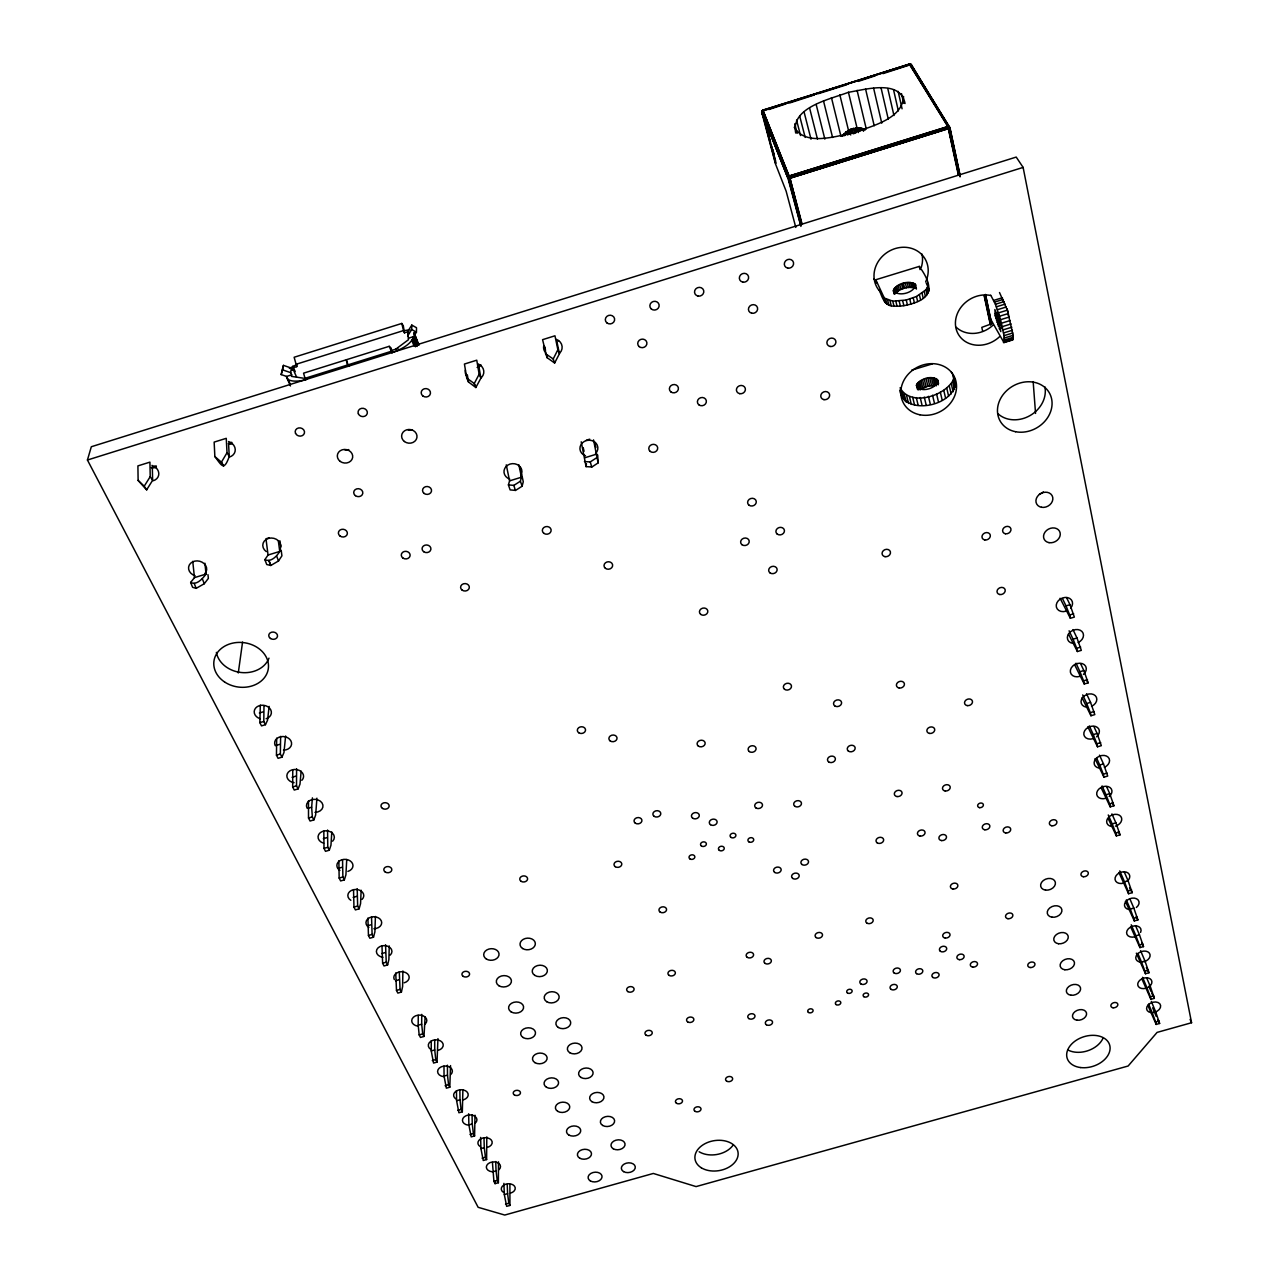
<?xml version="1.0" encoding="UTF-8"?>
<svg xmlns="http://www.w3.org/2000/svg" width="1279" height="1279" viewBox="0 0 1279 1279"><rect width="100%" height="100%" fill="white"/><g stroke="black" fill="none" stroke-linecap="round" stroke-linejoin="round"><path stroke-width="1.5" d="M425.108 1017.061L423.988 1036.438L420.471 1037.445L419.176 1034.903L418.185 1025.23L418.265 1015.382M423.988 1036.438L422.694 1033.88L421.686 1024.207L421.75 1014.375M349.407 366.066L347.952 364.867L346.497 359.703L389.2 346.321L392.013 352.716C400.055 349.663 410.927 345.026 413.613 336.601L416.442 332.156L416.506 327.728L411.79 325.09L407.713 331.517L408.481 339.702L395.515 349.359M910.184 64.653L911.431 64.765L949.689 128.236L789.958 178.261L787.976 177.046L761.74 111.257L909.497 64.03L947.899 126.701L958.451 175.383M909.497 64.542L910.072 63.966L948.347 126.333L948.522 128.811L948.618 126.365L910.264 63.966L948.89 126.429C950.073 129.099 949.386 129.611 948.043 126.365L909.465 64.366M989.067 316.377L1003.935 342.596L1004.031 335.658L1000.498 319.718L995.414 304.242L990.745 295.193M402.885 970.969L402.613 986.605L401.414 992.056L397.849 993.096L396.49 990.442L395.739 972.951M401.414 992.056L400.071 989.418L399.288 971.928M407.617 335.977L411.71 329.518L411.79 325.09M408.656 331.517L404.436 332.844L403.301 325.761L401.782 323.443L294.138 357.257L296.744 366.641L292.555 367.952L292.267 370.239L291.292 368.048L283.442 365.378L281.188 374.587L286.608 376.426L291.676 374.827L290.701 372.637L291.292 368.048M389.248 945.932L388.896 959.538L387.617 964.91L384.004 965.965L382.629 963.263L381.973 945.805M1003.935 342.596L1012.68 339.942L1013.144 335.338L1007.324 310.173L999.507 292.523M387.617 964.91L386.242 962.208L385.555 944.765M375.418 916.451L374.891 931.895L373.516 937.187L369.855 938.242L368.448 935.477L367.904 918.066M916.419 385.251C919.553 393.452 935.796 388.768 938.242 381.382C933.974 374.06 919.761 378.44 916.419 385.251L917.347 389.088M373.516 937.187L372.109 934.421L371.534 917.011M392.013 352.716L391.166 348.144L389.2 346.321M361.142 890.216L360.566 903.645L359.095 908.825L355.402 909.913L353.963 907.099L353.532 889.736M359.095 908.825L357.656 906.012L357.193 888.649M899.713 390.111C905.1 421.047 970.809 401.398 951.368 372.221M955.253 387.425L953.047 375.738M346.737 859.52L345.922 874.772L344.355 879.856L340.63 880.943L339.159 878.065L338.855 860.767M344.355 879.856L342.884 876.962L342.548 859.664M893.397 290.861C896.147 283.346 909.657 279.589 915.732 284.881C914.117 292.859 898.705 297.096 893.397 290.861L894.181 294.122M331.805 832.005L330.957 845.243L329.279 850.215L325.505 851.334L324.003 848.377L323.827 831.142M329.279 850.215L327.776 847.274L327.568 830.039M316.92 798.176L315.641 815.043L313.867 819.919L310.062 821.038L308.511 818.016L308.479 800.862M879.265 289.693C881.855 296.776 884.636 306.576 893.973 306.113C899.713 306.576 905.468 305.649 910.952 304.018C933.174 297.863 933.094 285.601 919.297 266.4L875.811 279.749L876.611 282.995M875.811 279.749L884.269 298.023L892.774 301.189L906.235 300.021L916.467 296.504L925.996 289.757L927.899 286.24L927.595 283.107M313.867 819.919L312.332 816.897L311.66 807.209L312.396 797.856M301.125 771.157L299.989 784.155L298.103 788.903L294.25 790.054L292.667 786.969L292.763 769.878M298.103 788.903L296.52 785.818L296.584 768.727M503.894 1183.347L504.326 1194.57L506.66 1206.353L509.937 1205.442L509.905 1184.434M285.617 736.001L283.954 752.564L281.956 757.168L278.071 758.335L276.456 755.186L276.696 738.175M281.956 757.168L280.357 754.002L280.629 736.4M581.21 441.799L586.07 466.611L591.905 466.995L598.108 462.918L597.693 454.972M492.431 1162.483L493.918 1181.396L495.069 1183.651L498.394 1182.723L498.49 1161.812M949.434 126.957L948.522 128.811M495.069 1183.651L495.405 1180.661M598.108 462.918L593.536 439.896M269.134 706.408L267.551 720.205L265.44 724.697L261.508 725.88L259.845 722.635L260.324 705.129M265.44 724.697L263.794 721.452L263.986 705.912M480.632 1137.415L480.936 1148.59L483.254 1160.501L486.612 1159.557L486.803 1136.871M296.744 366.641L297.016 364.371L289.358 368.416M291.676 374.827L291.468 376.378L303.475 378.2M468.658 1113.769L468.881 1124.912L471.2 1136.887L474.589 1135.928L475.005 1115.208M586.07 466.611L586.437 463.749M349.071 366.178L347.616 364.979L346.145 359.815L303.571 373.164L305.026 378.312L306.592 379.479C301.428 381.126 286.816 383.252 286.608 376.426M800.926 226.399L787.864 177.893L761.644 111.881C763.643 108.683 761.133 113.463 761.884 110.969M795.714 133.048C790.39 107.068 830.679 99.186 848.441 92.28C865.531 89.594 900.368 78.962 905.052 103.519M281.188 374.587L283.442 365.378M960.305 176.214L949.945 127.628L910.872 64.222L909.465 64.11L762.876 110.154L789.958 178.261L787.912 178.165L761.692 112.408L762.923 111.161L762.028 110.745L788.28 176.534L789.958 178.261L802.141 224.353M238.278 672.962L242.562 642.074M456.459 1090.779L456.603 1100.739L458.905 1112.778L462.327 1111.803L462.886 1090.06M909.529 64.749L762.636 110.266L789.958 178.261L787.912 177.701L761.676 111.609L762.876 111.241L761.66 111.96M762.3 110.57L788.472 176.326C789.703 178.852 789.495 179.204 788.711 176.134L762.923 110.25M789.095 178.325L789.958 178.261M789.383 178.325L948.57 128.22L958.994 175.175M801.869 224.433L789.894 177.989L948.538 128.524L958.738 175.287M443.989 1066.158L444.053 1076.087L446.355 1088.189L449.808 1087.198L450.544 1065.583M431.247 1041.026L431.247 1050.922L433.549 1063.073L437.034 1062.082L437.946 1038.612M506.26 464.853L509.586 480.856L508.418 484.901L510.129 489.905L515.549 490.401L522.104 486.228L523.271 481.767L521.704 474.381M949.737 127.516L960.161 176.598M522.104 486.228L520.409 481.224L521.464 477.211L518.826 464.773M87.436 460.024L91.321 446.739L1016.213 157.077L1023.12 167.405L1191.564 1022.736L1157.095 1032.393L1128.126 1066.015L696.08 1186.592L653.313 1173.451L504.757 1215.05L478.138 1207.312L87.436 460.024L1023.12 167.405M788.615 177.861L788.472 176.326M762.076 110.729L788.36 178.213M982.592 331.021L981.808 327.36L991.705 323.763L985.469 294.426M900.08 387.777C910.264 406.994 945.069 396.25 953.479 379.687M910.328 63.998L910.504 64.03M858.449 132.568L856.53 127.788L846.027 132.009L847.449 134.935L855.187 131.097L860.799 130.762L859.328 127.852L856.051 127.804L862.701 128.859L863.517 131.273M554.638 363.012L553.215 358.967L557.868 349.727L554.958 335.801L542.568 339.67L546.996 357.608L554.638 363.012L559.435 353.723L556.797 341.125L558.555 340.646M846.027 132.009L853.732 128.188L855.795 132.952L853.189 133.767L850.823 129.403M480.888 378.168L479.145 374.235L476.763 360.198L464.437 364.035L466.755 378.104L468.514 382.021L475.852 387.505L480.888 378.168L478.714 365.458M466.755 378.104L474.269 383.524L479.145 374.235M761.708 112.2L775.442 163.792L786.137 191.163L795.794 227.406M229.261 456.475L227.022 452.734L226.255 438.329L214.153 442.102L214.856 456.539C221.667 465.476 223.841 471.695 229.261 456.475L228.557 443.429L231.899 442.438L228.445 443.541M214.856 456.539L221.411 462.183L227.022 452.734M152.617 480.328L150.219 476.651L149.931 462.135L137.908 465.892L138.116 480.424L146.621 489.873L152.617 480.328L152.329 467.187L155.223 466.323M146.797 489.809L144.207 486.196L150.219 476.651M991.561 324.035L985.501 294.666M278.31 540.617L279.733 551.441L268.062 555.022L264.865 559.658L266.751 564.551L270.892 565.43L278.518 560.953L281.924 555.821L281.188 550.21M762.923 110.873L762.06 111.097M264.865 559.658C270.94 562.616 276.919 556.173 279.733 551.441M789.719 178.133L788.408 177.173L789.079 176.262M863.197 129.85C856.498 127.996 849.096 130.554 844.54 135.686L844.748 133.687M914.517 283.522L915.668 288.43C908.761 285.825 899.729 288.335 894.996 293.962L893.813 289.054M844.172 133.687L842.174 136.341L843.229 135.686M204.896 563.208L206.063 574.063L194.456 577.628L190.635 582.441L192.585 587.301L196.167 588.356L204.288 583.72L208.365 578.396L207.965 574.639M190.635 582.441C196.806 585.686 202.737 578.412 206.063 574.063M788.344 176.646L948.986 126.909M788.551 176.95L789.415 176.358M843.932 134.023L846.138 131.785L847.242 132.504M844.06 134.695L851.318 129.579L857.026 128.268M788.871 176.95L948.746 127.34M858.001 128.364L862.046 128.364L865.323 129.866L858.689 127.852M584.423 461.575L590.258 461.927L596.478 457.866M508.418 484.901L513.838 485.38L520.409 481.224M933.126 377.849L934.933 385.539L927.867 386.178L921.36 389.072L919.521 381.382M789.479 177.525L948.57 127.9L959.234 175.047M910.52 64.398L911.543 64.989L909.833 64.158M850.743 134.982L848.409 130.33L850.999 129.051M998.803 314.586L995.382 315.993L1000.786 331.597L999.075 319.734L994.87 309.55L995.382 315.993L998.931 315.273M789.015 176.102L948.394 126.461M789.255 176.678L949.29 127.58M862.542 129.643L864.588 129.323M762.955 110.633L909.465 64.222M768.839 109.53L785.898 103.887M789.767 102.944L814.435 94.918M818.24 93.719L846.778 84.734M858.257 81.392L875.316 75.765M882.99 73.622L909.577 64.989M295.753 364.387L403.509 330.574L404.436 332.844M408.513 338.2L413.613 336.601M391.214 350.606L397.929 348.496M305.026 378.312L347.616 364.979M347.952 364.867L390.671 351.485M761.98 111.481L762.86 111.321L761.692 112.408M789.287 176.006L947.819 126.541L949.594 127.308M151.306 467.586L156.406 466.004M144.207 486.196L138.116 480.424M553.215 358.967L545.382 353.612M269.309 537.772L265.984 538.795L268.062 555.022M586.31 440.216L589.715 439.177M509.586 480.856L521.464 477.211M584.935 457.722L596.893 454.045M993.639 300.421L1002.448 297.735M994.486 302.1L1003.296 299.414M995.414 304.242L1004.239 301.556M996.405 306.8L1005.246 304.098M196.167 588.356L194.216 583.464M997.428 309.694L1006.285 306.992M994.918 313.611L998.419 312.556M998.483 312.875L1007.324 310.173M995.206 315.162L998.691 314.09M995.558 316.856L999.043 315.785M999.507 316.233L1008.364 313.547M995.989 318.647L999.475 317.592M996.469 320.501L999.954 319.446M1000.498 319.718L1009.339 317.016M996.981 322.356L1000.466 321.301M997.524 324.163L1001.009 323.107M1001.425 323.203L1010.266 320.517M998.084 325.873L1001.569 324.802M1002.256 326.641L1011.097 323.955M999.171 328.783L1002.656 327.712M1002.976 329.902L1011.817 327.216M1003.583 332.94L1012.408 330.254M1004.031 335.658L1012.84 332.988M1004.335 338.008L1013.144 335.338M1004.479 339.91L1013.272 337.24M1004.463 341.333L1013.224 338.663M911.671 370.159L932.327 363.891M1003.455 342.42L1013.032 339.575M259.365 712.995L263.298 711.811M259.845 722.635L263.794 721.452M275.912 745.513L279.797 744.346M276.456 755.186L280.357 754.002M292.076 777.296L295.913 776.145M292.667 786.969L296.52 785.818M307.871 808.344L311.66 807.209M308.511 818.016L312.332 816.897M1062.561 598.716L1066.015 605.878L1069.995 604.711L1074.36 617.102L1070.363 618.285L1060.083 598.268M1066.015 605.878L1069.66 614.975L1073.657 613.776M323.315 838.688L327.072 837.585M324.003 848.377L327.776 847.274M1069.084 630.787L1073.065 639.164L1076.998 638.013L1081.331 650.356L1077.382 651.523L1068.493 634.096M1073.065 639.164L1076.694 648.277L1080.659 647.11M338.407 868.377L342.117 867.274M339.159 878.065L342.884 876.962M1075.991 663.209L1079.956 671.699L1083.857 670.564L1088.157 682.842L1084.24 683.993L1074.552 664.568M1079.956 671.699L1083.569 680.828L1087.486 679.677M353.164 897.394L356.841 896.323M353.963 907.099L357.656 906.012M1082.721 694.913L1086.702 703.498L1090.555 702.379L1094.824 714.609L1090.955 715.744L1082.05 697.742M1086.702 703.498L1090.3 712.659L1094.169 711.524M367.601 925.788L371.246 924.733M368.448 935.477L372.109 934.421M1089.324 725.912L1093.289 734.594L1097.094 733.491L1101.331 745.673L1097.51 746.792L1087.821 726.776M1093.289 734.594L1096.87 743.77L1100.691 742.651M381.734 953.574L385.347 952.519M382.629 963.263L386.242 962.208M1096.567 757.999L1099.732 765.018L1103.505 763.915L1107.71 776.049L1103.921 777.152L1095.032 758.623M1099.732 765.018L1103.297 774.195L1107.086 773.092M395.563 980.769L399.144 979.73M396.49 990.442L400.071 989.418M1102.082 785.914L1106.031 794.771L1109.772 793.683L1113.945 805.77L1110.204 806.857L1101.299 788.088M1106.031 794.771L1109.596 803.947L1113.338 802.876M1108.254 814.963L1112.202 823.884L1115.896 822.829L1120.052 834.851L1116.343 835.906L1108.238 818.704M418.185 1025.23L421.686 1024.207M1112.202 823.884L1115.752 833.077L1119.445 832.005M419.176 1034.903L422.694 1033.88M431.247 1050.922L434.732 1049.931L434.7 1040.035M432.27 1060.579L435.755 1059.588L437.034 1062.082M444.053 1076.087L447.49 1075.111L447.41 1065.183M1119.764 870.919L1124.481 881.807L1128.094 880.767L1132.187 892.678L1128.558 893.717L1118.901 872.486M445.108 1085.743L448.561 1084.752L449.808 1087.198M1124.481 881.807L1127.982 890.999L1131.611 889.96M456.603 1100.739L460.008 1099.78L459.848 1089.82M1126.335 899.968L1130.268 909.097L1133.833 908.074L1137.894 919.921L1134.313 920.944L1125.44 901.359M457.69 1110.38L461.095 1109.405L462.327 1111.803M1130.268 909.097L1133.754 918.29L1137.335 917.267M468.881 1124.912L472.255 1123.953L472.047 1114.68M1131.228 924.797L1135.928 935.812L1139.461 934.805L1143.506 946.604L1139.941 947.611L1130.812 927.195M470.001 1134.537L473.39 1133.578L474.589 1135.928M1135.928 935.812L1139.397 945.021L1142.946 944.014M480.936 1148.59L484.277 1147.647L484.006 1138.342M1137.846 953.415L1141.476 962L1144.977 961.009L1148.99 972.743L1145.472 973.735L1136.344 953.159M482.087 1158.198L485.428 1157.255L486.612 1159.557M1141.476 962L1144.929 971.193L1148.446 970.201M492.735 1171.804L496.044 1170.877L495.724 1161.54M1142.563 977.3L1146.911 987.66L1150.381 986.669L1154.361 998.355L1150.876 999.331L1141.763 978.595M404.484 330.637L409.919 329.694M493.918 1181.396L497.243 1180.469L498.394 1182.723M1146.911 987.66L1150.349 996.837L1153.834 995.861M504.326 1194.57L507.603 1193.659L507.219 1184.306M1148.622 1004.127L1152.235 1012.792L1155.672 1011.833L1159.621 1023.456L1156.184 1024.431L1147.807 1005.278M505.525 1204.147L508.818 1203.219L509.937 1205.442M1152.235 1012.792L1155.656 1021.985L1159.11 1021.01M762.86 111.369L764.155 117.22M911.096 64.366L909.945 64.334M861.247 128.348L862.701 128.859M282.819 369.967L290.701 372.637M948.97 127.133L949.53 127.5M762.908 111.209L762.204 111.737L775.921 163.104M411.71 329.518L416.442 332.156M949.29 127.932L789.479 177.189L788.615 178.468L801.054 224.544M848.409 130.33L849.032 131.241M1086.431 680.124L1088.157 682.842M221.411 462.183L223.665 465.908M221.235 462.231L223.505 465.972M1112.218 802.732L1113.945 805.77M1118.31 831.734L1120.052 834.851M1129.581 887.818L1132.187 892.678M1136.168 916.627L1137.894 919.921M1141.763 943.247L1143.506 946.604M1146.368 967.627L1148.99 972.743M1151.739 993.159L1154.361 998.355M926.236 283.011L929.162 289.55M1157.879 1019.939L1159.621 1023.456M1066.526 597.533L1069.995 604.711M1073.001 629.62L1076.998 638.013M953.143 379.959L955.349 385.379M1080.659 663.769L1083.857 670.564M1086.558 693.794L1090.555 702.379M1093.913 726.536L1097.094 733.491M1099.524 755.154L1103.505 763.915M1106.591 786.617L1109.772 793.683M474.269 383.524L476.028 387.457M474.093 383.572L475.852 387.505M287.967 379.112L290.365 384.483M286.512 377.161L290.477 385.954M1111.931 813.892L1115.896 822.829M292.795 366.13L295.209 371.597M292.555 367.952L296.584 377.081M1190.094 1019.363L1191.564 1022.736M1124.145 871.702L1128.094 880.767M1129.901 898.945L1133.833 908.074M1135.528 925.628L1139.461 934.805M1140.596 950.713L1144.977 961.009M1146.735 978.051L1150.381 986.669M1148.83 986.253L1151.02 991.433M1151.324 1001.441L1155.672 1011.833M1152.667 1007.788L1156.28 1016.453M413.597 337.32L417.242 346.433M413.469 338.008L416.394 345.298M413.117 338.743L416.043 346.033M412.541 339.511L415.467 346.801M411.774 340.31L413.964 345.778M407.713 331.517L408.609 333.739M413.98 332.476L419.032 345.154M414.156 333.867L418.489 344.738M202.338 578.843L204.288 583.72M557.868 349.727L559.435 353.723M268.99 560.522L270.892 565.43M268.83 560.57L270.732 565.494M276.632 556.045L278.518 560.953M513.838 485.38L515.389 490.465M414.3 333.979L418.025 344.93M414.22 333.068L417.977 344.435M590.258 461.927L591.745 467.043M794.227 127.292C805.754 146.605 835.874 135.942 853.876 132.872C871.511 125.918 902.51 119.267 903.566 96.437M767.704 130.538L769.239 136.245M772.788 149.563L774.323 155.271M762.396 111.609L765.45 123.04M766.473 126.845L770.534 142.065M771.557 145.87L775.618 161.09M762.028 111.849L775.618 163.344M789.127 178.436L801.309 224.528M788.408 178.436L800.606 224.512M801.581 224.496L789.671 178.293M796.545 120.098L800.542 135.558M794.707 123.823L797.169 133.384M799.727 116.197L805.178 137.429M804.139 112.232L811.014 139.219M809.671 108.299L817.473 139.107M816.178 104.494L824.859 139.139M823.5 100.897L832.581 137.477M906.651 395.787L908.538 403.493M831.446 97.62L840.911 136.134M904.381 394.556L906.267 402.261M902.67 393.069L904.573 400.743M901.583 391.342L903.486 399.016M839.823 94.726L848.728 131.337M912.678 397.321L914.565 405.043M887.642 300.101L888.841 305.026M885.707 299.174L886.907 304.082M909.449 396.73L911.319 404.436M884.269 298.023L885.468 302.931M883.357 296.664L884.556 301.572M401.782 323.443L403.509 330.574M892.774 301.189L893.973 306.113M916.292 397.593L918.162 405.315M890.008 300.773L891.207 305.697M924.269 397.082L926.124 404.819M896.691 286.224L897.858 291.116M899.185 301.173L900.368 306.097M895.46 287.151L896.627 292.044M918.338 382.325L920.177 389.999M848.441 92.28L857.266 128.939M894.485 288.111L895.668 293.003M917.411 383.3L918.802 389.056M920.193 397.513L922.047 405.251M916.771 384.276L918.162 390.047M893.445 289.981L894.229 293.259M895.86 301.316L897.059 306.257M902.478 283.57L903.645 288.462M906.235 300.021L907.419 304.978M901.551 283.874L902.718 288.766M924.237 379.048L926.06 386.722M928.426 396.314L930.265 404.068M899.776 284.562L900.944 289.454M922.511 379.719L924.349 387.409M902.67 300.725L903.853 305.681M898.146 285.361L899.313 290.253M920.928 380.518L922.767 388.192M594.623 442.118L595.934 447.618M907.195 282.579L908.362 287.471M929.721 377.849L931.544 385.539M909.785 299.078L910.952 304.018M932.551 395.227L934.389 402.981M905.324 282.867L906.475 287.759M927.883 378.088L929.705 385.778M903.422 283.298L904.589 288.191M926.044 378.504L927.867 386.178M857.09 90.345L866.283 129.003M913.478 283.027L914.645 287.935M916.467 296.504L917.635 301.46M935.876 378.488L937.235 384.26M912.199 282.675L913.35 287.583M934.597 378.088L936.42 385.778M865.563 88.97L874.212 125.774M910.68 282.483L911.831 287.391M936.564 393.852L938.386 401.606M913.222 297.895L914.389 302.835M909.001 282.451L910.152 287.359M931.48 377.769L933.302 385.443M922.063 293.291L923.214 298.247M873.621 88.203L881.759 123.152M943.774 390.367L945.581 398.137M919.441 294.969L920.592 299.91M915.284 284.146L916.435 289.07M937.651 379.719L938.546 383.572M940.337 392.221L942.143 399.975M936.899 379.032L938.258 384.819M583.192 447.602L584.055 451.279M925.996 289.757L927.131 294.698M919.297 266.4L920.049 269.645M924.253 291.548L925.404 296.488M946.812 388.352L948.602 396.122M952.727 381.845L954.502 389.583M951.336 384.036L953.127 391.79M927.899 286.24L929.034 291.18M881.103 88.059L888.281 119.203M927.211 287.967L928.362 292.923M949.354 386.226L951.144 393.98M887.786 88.555L893.957 115.526M898.146 91.369L902.079 108.811M893.525 89.658L898.354 110.905M901.519 93.655L903.709 103.359M984.398 295.561L990.601 324.674M984.127 295.657L990.346 324.754M949.689 128.236L960.017 176.726M985.246 295.081L991.273 324.306M984.878 295.337L991.081 324.434M984.654 295.465L990.857 324.562M520.137 466.995L520.921 470.688M1069.66 614.975L1070.363 618.285M1076.694 648.277L1077.382 651.523M1083.569 680.828L1084.24 683.993M1090.3 712.659L1090.955 715.744M1096.87 743.77L1097.51 746.792M1103.297 774.195L1103.921 777.152M1109.596 803.947L1110.204 806.857M1115.752 833.077L1116.343 835.906M1127.982 890.999L1128.558 893.717M1133.754 918.29L1134.313 920.944M1139.397 945.021L1139.941 947.611M1144.929 971.193L1145.472 973.735M1150.349 996.837L1150.876 999.331M1155.656 1021.985L1156.184 1024.431M544.79 346.785L545.525 350.382M546.261 353.995L546.996 357.608M467.315 374.747L468.514 382.021M279.941 540.841L280.693 546.453M507.603 1193.659L508.818 1203.219M496.044 1170.877L497.243 1180.469M484.277 1147.647L485.428 1157.255M472.255 1123.953L473.39 1133.578M460.008 1099.78L461.095 1109.405M447.49 1075.111L448.561 1084.752M434.732 1049.931L435.755 1059.588M192.745 561.321L194.456 577.628M1033.16 381.622L1035.558 413.421M733.283 1144.865A21.615 15.156 -9.2 0 1 699.149 1151.771M456.187 1099.109A7.322 5.244 -3.4 0 1 456.235 1091.067A7.322 5.244 -3.4 0 1 467.267 1092.186A7.322 5.244 -3.4 0 1 463.366 1099.844M509.729 479.097A8.985 7.994 -1 0 1 504.773 468.354A8.985 7.994 -1 0 1 517.164 464.549A8.985 7.994 -1 0 1 520.633 475.756M1102.834 1038.612A22.063 15.444 -17.7 0 1 1067.661 1049.835M492.095 1171.756A7.098 4.94 -4.4 0 1 486.803 1165.329A7.098 4.94 -4.4 0 1 497.067 1162.435A7.098 4.94 -4.4 0 1 498.778 1169.869M1044.879 386.85A28.042 23.901 -30.9 0 1 1030.027 415.579A28.042 23.901 -30.9 0 1 997.956 413.725M417.993 1026.142A7.562 5.564 -2 0 1 412.142 1018.867A7.562 5.564 -2 0 1 423.013 1015.734A7.562 5.564 -2 0 1 425.076 1024.095M294.09 782.668A8.393 6.651 4 0 1 287.247 773.859A8.393 6.651 4 0 1 299.126 770.31A8.393 6.651 4 0 1 301.828 780.35M481.032 364.995A9.209 8.441 4.4 0 1 477.099 367.409M1079.668 676.415A8.25 6.491 -23.7 0 1 1070.443 670.004A8.25 6.491 -23.7 0 1 1082.338 663.625A8.25 6.491 -23.7 0 1 1083.425 674.417M260.261 718.734A8.617 6.939 6.2 0 1 255.656 708.038A8.617 6.939 6.2 0 1 269.437 708.006A8.617 6.939 6.2 0 1 266.112 718.718M503.67 1192.476A7.035 4.86 -4.7 0 1 503.846 1185.025A7.035 4.86 -4.7 0 1 514.398 1186.001A7.035 4.86 -4.7 0 1 510.529 1193.115M480.392 1146.719A7.178 5.036 -4.1 0 1 480.52 1138.981A7.178 5.036 -4.1 0 1 491.296 1140.021A7.178 5.036 -4.1 0 1 487.427 1147.391M468.386 1125.152A7.242 5.132 -3.7 0 1 462.902 1118.47A7.242 5.132 -3.7 0 1 473.374 1115.496A7.242 5.132 -3.7 0 1 475.196 1123.218M1123.57 883.149A7.626 5.596 -20.6 0 1 1115.144 877.73A7.626 5.596 -20.6 0 1 1126.207 872.102A7.626 5.596 -20.6 0 1 1127.071 881.375M1129.165 909.529A7.546 5.484 -20.4 0 1 1125.52 901.935A7.546 5.484 -20.4 0 1 1136.615 898.785A7.546 5.484 -20.4 0 1 1136.391 907.466M1134.953 936.788A7.466 5.372 -20 0 1 1126.591 932.583A7.466 5.372 -20 0 1 1135.24 925.852A7.466 5.372 -20 0 1 1140.596 932.391M1140.34 962.096A7.386 5.26 -19.8 0 1 1137.543 953.942A7.386 5.26 -19.8 0 1 1149.229 952.951A7.386 5.26 -19.8 0 1 1144.018 961.792M1145.888 988.267A7.306 5.164 -19.5 0 1 1137.846 983.327A7.306 5.164 -19.5 0 1 1148.51 978.051A7.306 5.164 -19.5 0 1 1149.261 986.605M1151.052 1012.584A7.242 5.052 -19.3 0 1 1148.35 1004.75A7.242 5.052 -19.3 0 1 1159.797 1003.759A7.242 5.052 -19.3 0 1 1154.665 1012.265M1065.823 611.234A8.441 6.795 -25 0 1 1056.278 604.887A8.441 6.795 -25 0 1 1067.661 597.629A8.441 6.795 -25 0 1 1070.651 608.149M443.701 1076.646A7.402 5.34 -2.9 0 1 438.042 1069.692A7.402 5.34 -2.9 0 1 448.705 1066.638A7.402 5.34 -2.9 0 1 450.64 1074.664M430.975 1049.531A7.482 5.452 -2.5 0 1 430.959 1041.17A7.482 5.452 -2.5 0 1 442.246 1042.369A7.482 5.452 -2.5 0 1 438.329 1050.315M394.3 979.57A7.706 5.755 -1.2 0 1 398.776 972.104A7.706 5.755 -1.2 0 1 408.704 975.365A7.706 5.755 -1.2 0 1 404.212 982.816M307.056 808.136A8.282 6.523 3 0 1 312.54 799.503A8.282 6.523 3 0 1 322.9 805.019A8.282 6.523 3 0 1 314.986 812.357M368.88 927.387A7.882 5.995 0 0 1 369.375 917.778A7.882 5.995 0 0 1 381.334 920.912A7.882 5.995 0 0 1 373.948 928.714M350.83 900.304A7.978 6.107 0.7 0 1 349.583 891.703A7.978 6.107 0.7 0 1 360.806 890.808A7.978 6.107 0.7 0 1 362.037 899.409M339.91 870.423A8.074 6.251 1.4 0 1 339.575 860.847A8.074 6.251 1.4 0 1 351.805 862.382A8.074 6.251 1.4 0 1 347.872 871.415M323.651 843.181A8.17 6.379 2.2 0 1 318.775 834.372A8.17 6.379 2.2 0 1 330.478 831.798A8.17 6.379 2.2 0 1 332.604 841.214M1099.141 768.071A7.978 6.075 -22.3 0 1 1095.687 758.943A7.978 6.075 -22.3 0 1 1108.094 757.12A7.978 6.075 -22.3 0 1 1104.401 767.304M1105.568 798.368A7.882 5.947 -21.7 0 1 1096.806 792.548A7.882 5.947 -21.7 0 1 1108.222 786.617A7.882 5.947 -21.7 0 1 1109.165 796.497M1072.633 643.321A8.345 6.635 -24.4 0 1 1068.956 633.313A8.345 6.635 -24.4 0 1 1081.922 631.442A8.345 6.635 -24.4 0 1 1078.149 642.522M275.273 745.705A8.489 6.795 4.9 0 1 280.804 736.704A8.489 6.795 4.9 0 1 291.5 742.523A8.489 6.795 4.9 0 1 283.458 750.149M1111.531 826.458A7.802 5.835 -21.4 0 1 1108.477 817.409A7.802 5.835 -21.4 0 1 1120.804 816.434A7.802 5.835 -21.4 0 1 1115.416 826.154M993.096 325.09A27.275 23.869 -33.8 0 1 956.212 327.28M1007.021 308.815A27.578 24.045 -33.4 0 1 1008.507 315.849M999.427 336.825A27.578 24.045 -33.4 0 1 955.909 328A27.578 24.045 -33.4 0 1 990.522 295.433M921.919 254.009A27.642 24.877 -34.1 0 1 921.28 267.327M876.163 281.316A27.642 24.877 -34.1 0 1 873.701 278.63M881.279 292.795A27.962 25.084 -33.6 0 1 880.24 258.726A27.962 25.084 -33.6 0 1 915.62 250.013A27.962 25.084 -33.6 0 1 925.66 281.86M1043.328 491.919A8.681 7.226 -27.9 0 1 1039.427 494.11M266.32 551.633A9.081 7.706 9.8 0 1 264.305 541.065A9.081 7.706 9.8 0 1 276.44 539.338A9.081 7.706 9.8 0 1 279.813 549.714M228.573 441.527A9.465 8.138 14.9 0 1 235.24 449.361A9.465 8.138 14.9 0 1 229.58 457.003M231.851 443.845A9.353 8.09 15.3 0 1 228.701 444.277M585.51 455.82A8.985 8.058 -6.2 0 1 581.034 444.548A8.985 8.058 -6.2 0 1 594.127 441.607A8.985 8.058 -6.2 0 1 595.534 453.581M556.317 339.351A9.289 8.601 -2.7 0 1 559.802 353.036M545.605 352.748A9.289 8.601 -2.7 0 1 543.767 345.682M477.802 363.828A9.305 8.505 4 0 1 481.591 377.385M467.379 377.113A9.305 8.505 4 0 1 465.38 370.111M1086.175 707.079A8.154 6.347 -23.2 0 1 1082.626 697.535A8.154 6.347 -23.2 0 1 1095.304 695.68A8.154 6.347 -23.2 0 1 1091.563 706.296M1092.906 738.734A8.058 6.219 -22.6 0 1 1083.921 732.627A8.058 6.219 -22.6 0 1 1095.559 726.488A8.058 6.219 -22.6 0 1 1096.567 736.8M382.933 957.252A7.786 5.867 -0.6 0 1 376.809 949.562A7.786 5.867 -0.6 0 1 387.969 946.316A7.786 5.867 -0.6 0 1 390.207 955.125M156.406 467.347A9.417 7.962 16.8 0 1 151.673 467.65M151.945 465.412A9.513 8.026 16.4 0 1 158.788 473.166A9.513 8.026 16.4 0 1 153.304 480.744M195.095 575.742A9.129 7.594 11.7 0 1 189.26 565.062A9.129 7.594 11.7 0 1 202.098 562.184A9.129 7.594 11.7 0 1 204.928 573.552M348.751 449.584A7.642 6.731 9.9 0 1 344.834 449.824M412.222 429.904A7.626 6.811 6.9 0 1 408.305 430.144M268.99 658.157A27.163 22.239 8.1 0 1 241.06 672.498A27.163 22.239 8.1 0 1 216.375 652.37M687.67 1021.905A3.677 2.702 -8.9 0 0 693.762 1020.178A3.677 2.702 -8.9 0 0 689.205 1017.221A3.677 2.702 -8.9 0 0 687.67 1021.905M787.704 268.11A4.732 4.365 -28.9 0 0 793.46 262.355A4.732 4.365 -28.9 0 0 785.69 260.788A4.732 4.365 -28.9 0 0 787.704 268.11M639.164 346.609A4.62 4.269 -11.9 0 0 646.806 344.243A4.62 4.269 -11.9 0 0 640.987 339.335A4.62 4.269 -11.9 0 0 639.164 346.609M701.292 1167.775A21.791 15.188 -9.2 0 0 737.455 1157.799A21.791 15.188 -9.2 0 0 710.788 1141.396A21.791 15.188 -9.2 0 0 701.292 1167.775M1080.691 1067.565A22.255 15.476 -17.6 0 0 1109.82 1045.63A22.255 15.476 -17.6 0 0 1074.632 1041.41A22.255 15.476 -17.6 0 0 1080.691 1067.565M848.329 751.045A4.013 3.213 -15.7 0 0 855.011 749.094A4.013 3.213 -15.7 0 0 850.295 745.449A4.013 3.213 -15.7 0 0 848.329 751.045M751.844 313.259A4.668 4.285 -23.3 0 0 757.488 307.631A4.668 4.285 -23.3 0 0 749.782 306.113A4.668 4.285 -23.3 0 0 751.844 313.259M701.404 845.963A2.942 2.302 -10 0 0 706.296 844.556A2.942 2.302 -10 0 0 702.651 841.998A2.942 2.302 -10 0 0 701.404 845.963M1015.526 431.71A28.346 24.061 -30.5 0 0 1051.642 399.016A28.346 24.061 -30.5 0 0 1007.133 390.239A28.346 24.061 -30.5 0 0 1015.526 431.71M698.75 404.724A4.524 4.093 -15.4 0 0 706.248 402.421A4.524 4.093 -15.4 0 0 700.668 397.705A4.524 4.093 -15.4 0 0 698.75 404.724M543.815 533.295A4.397 3.837 -3.7 0 0 551.057 531.089A4.397 3.837 -3.7 0 0 545.366 526.74A4.397 3.837 -3.7 0 0 543.815 533.295M523.159 1037.541A7.434 5.452 -4.8 0 0 535.357 1034.056A7.434 5.452 -4.8 0 0 525.717 1028.156A7.434 5.452 -4.8 0 0 523.159 1037.541M1064.831 969.754A7.37 5.308 -18.3 0 0 1074.408 962.272A7.37 5.308 -18.3 0 0 1062.705 960.785A7.37 5.308 -18.3 0 0 1064.831 969.754M945.229 938.035A3.741 2.766 -16 0 0 949.977 934.198A3.741 2.766 -16 0 0 943.918 933.414A3.741 2.766 -16 0 0 945.229 938.035M358.36 413.788A4.668 4.157 10.1 0 0 366.322 415.195A4.668 4.157 10.1 0 0 363.412 408.337A4.668 4.157 10.1 0 0 358.36 413.788M270.461 638.477A4.413 3.645 7.4 0 0 277.495 636.35A4.413 3.645 7.4 0 0 271.452 632.242A4.413 3.645 7.4 0 0 270.461 638.477M952.967 889.001A3.805 2.862 -16.7 0 0 957.795 885.02A3.805 2.862 -16.7 0 0 951.64 884.205A3.805 2.862 -16.7 0 0 952.967 889.001M999.762 594.527A4.237 3.469 -23.6 0 0 1005.166 589.795A4.237 3.469 -23.6 0 0 998.403 588.66A4.237 3.469 -23.6 0 0 999.762 594.527M748.87 505.077A4.381 3.821 -16 0 0 756.145 502.887A4.381 3.821 -16 0 0 750.821 498.506A4.381 3.821 -16 0 0 748.87 505.077M777.12 533.998A4.333 3.741 -16.8 0 0 784.299 531.84A4.333 3.741 -16.8 0 0 779.087 527.556A4.333 3.741 -16.8 0 0 777.12 533.998M794.787 806.234A3.949 3.118 -13.3 0 0 801.341 804.315A3.949 3.118 -13.3 0 0 796.609 800.83A3.949 3.118 -13.3 0 0 794.787 806.234M739.758 393.676A4.54 4.093 -18.6 0 0 745.257 388.272A4.54 4.093 -18.6 0 0 737.711 386.866A4.54 4.093 -18.6 0 0 739.758 393.676M877.026 842.733A3.885 3.006 -15.3 0 0 883.501 840.879A3.885 3.006 -15.3 0 0 878.977 837.489A3.885 3.006 -15.3 0 0 877.026 842.733M836.114 1004.575A2.75 2.014 -12.7 0 0 840.703 1003.28A2.75 2.014 -12.7 0 0 837.457 1001.041A2.75 2.014 -12.7 0 0 836.114 1004.575M650.18 451.391A4.476 3.997 -10.9 0 0 657.582 449.121A4.476 3.997 -10.9 0 0 651.97 444.548A4.476 3.997 -10.9 0 0 650.18 451.391M945.149 790.966A3.949 3.07 -17.9 0 0 950.153 786.729A3.949 3.07 -17.9 0 0 943.774 785.818A3.949 3.07 -17.9 0 0 945.149 790.966M863.869 996.693A2.766 2.014 -13.4 0 0 868.457 995.382A2.766 2.014 -13.4 0 0 865.228 993.144A2.766 2.014 -13.4 0 0 863.869 996.693M823.964 399.656A4.54 4.029 -23.4 0 0 829.527 394.3A4.54 4.029 -23.4 0 0 822.125 392.909A4.54 4.029 -23.4 0 0 823.964 399.656M929.577 733.443A4.045 3.213 -18.5 0 0 934.661 729.062A4.045 3.213 -18.5 0 0 928.138 728.087A4.045 3.213 -18.5 0 0 929.577 733.443M847.449 992.952A2.766 2.03 -13.1 0 0 852.054 991.641A2.766 2.03 -13.1 0 0 848.792 989.402A2.766 2.03 -13.1 0 0 847.449 992.952M615.247 866.682A3.917 3.054 -7.2 0 0 621.706 864.812A3.917 3.054 -7.2 0 0 616.75 861.438A3.917 3.054 -7.2 0 0 615.247 866.682M627.845 991.593A3.741 2.782 -7.4 0 0 634.016 989.818A3.741 2.782 -7.4 0 0 629.3 986.78A3.741 2.782 -7.4 0 0 627.845 991.593M689.909 858.896A2.942 2.286 -9.5 0 0 694.769 857.49A2.942 2.286 -9.5 0 0 691.14 854.948A2.942 2.286 -9.5 0 0 689.909 858.896M828.568 761.836A4.013 3.197 -14.9 0 0 835.235 759.902A4.013 3.197 -14.9 0 0 830.503 756.289A4.013 3.197 -14.9 0 0 828.568 761.836M1051.85 825.786A3.901 2.942 -20.1 0 0 1056.87 821.678A3.901 2.942 -20.1 0 0 1050.698 820.798A3.901 2.942 -20.1 0 0 1051.85 825.786M1007.98 918.706A3.757 2.782 -17.6 0 0 1012.808 914.821A3.757 2.782 -17.6 0 0 1006.781 914.037A3.757 2.782 -17.6 0 0 1007.98 918.706M741.9 544.646A4.333 3.725 -14.8 0 0 749.078 542.488A4.333 3.725 -14.8 0 0 743.802 538.219A4.333 3.725 -14.8 0 0 741.9 544.646M940.337 951.272A3.725 2.75 -15.7 0 0 946.54 949.514A3.725 2.75 -15.7 0 0 942.303 946.428A3.725 2.75 -15.7 0 0 940.337 951.272M730.933 837.361A2.942 2.318 -11 0 0 735.825 835.938A2.942 2.318 -11 0 0 732.212 833.364A2.942 2.318 -11 0 0 730.933 837.361M748.759 841.774A2.942 2.302 -11.5 0 0 753.635 840.351A2.942 2.302 -11.5 0 0 750.054 837.793A2.942 2.302 -11.5 0 0 748.759 841.774M959.362 959.666A3.709 2.718 -16 0 0 964.078 955.877A3.709 2.718 -16 0 0 958.083 955.125A3.709 2.718 -16 0 0 959.362 959.666M984.798 539.946A4.333 3.597 -24.8 0 0 990.282 535.054A4.333 3.597 -24.8 0 0 983.391 533.855A4.333 3.597 -24.8 0 0 984.798 539.946M808.44 1012.44A2.75 2.014 -12 0 0 813.012 1011.145A2.75 2.014 -12 0 0 809.735 1008.939A2.75 2.014 -12 0 0 808.44 1012.44M521.081 881.311A3.933 3.054 -4.2 0 0 527.524 879.44A3.933 3.054 -4.2 0 0 522.424 876.083A3.933 3.054 -4.2 0 0 521.081 881.311M979.586 807.657A2.958 2.27 -18.6 0 0 983.343 804.523A2.958 2.27 -18.6 0 0 978.611 803.851A2.958 2.27 -18.6 0 0 979.586 807.657M792.676 878.417A3.853 2.958 -12.6 0 0 799.071 876.563A3.853 2.958 -12.6 0 0 794.451 873.269A3.853 2.958 -12.6 0 0 792.676 878.417M605.399 568.34A4.333 3.741 -7.2 0 0 612.545 566.197A4.333 3.741 -7.2 0 0 607.045 561.961A4.333 3.741 -7.2 0 0 605.399 568.34M774.642 872.406A3.869 2.99 -12.1 0 0 781.053 870.551A3.869 2.99 -12.1 0 0 776.401 867.242A3.869 2.99 -12.1 0 0 774.642 872.406M578.668 732.707A4.109 3.357 -5.9 0 0 585.446 730.693A4.109 3.357 -5.9 0 0 580.186 726.952A4.109 3.357 -5.9 0 0 578.668 732.707M1083.329 876.739A3.821 2.83 -19.9 0 0 1088.285 872.774A3.821 2.83 -19.9 0 0 1082.242 871.958A3.821 2.83 -19.9 0 0 1083.329 876.739M423.653 551.681A4.429 3.821 2.8 0 0 430.863 549.49A4.429 3.821 2.8 0 0 424.98 545.174A4.429 3.821 2.8 0 0 423.653 551.681M801.965 864.492A3.869 2.99 -13 0 0 808.392 862.638A3.869 2.99 -13 0 0 803.772 859.296A3.869 2.99 -13 0 0 801.965 864.492M765.034 963.375A3.741 2.798 -11.2 0 0 771.253 961.6A3.741 2.798 -11.2 0 0 766.729 958.531A3.741 2.798 -11.2 0 0 765.034 963.375M692.626 818.16A3.965 3.134 -9.8 0 0 699.181 816.258A3.965 3.134 -9.8 0 0 694.273 812.773A3.965 3.134 -9.8 0 0 692.626 818.16M402.885 558.028A4.445 3.821 3.7 0 0 410.079 555.837A4.445 3.821 3.7 0 0 404.164 551.521A4.445 3.821 3.7 0 0 402.885 558.028M941.52 840.575A3.885 2.974 -17.1 0 0 946.428 836.482A3.885 2.974 -17.1 0 0 940.145 835.603A3.885 2.974 -17.1 0 0 941.52 840.575M747.24 957.331A3.757 2.814 -10.8 0 0 753.475 955.541A3.757 2.814 -10.8 0 0 748.902 952.439A3.757 2.814 -10.8 0 0 747.24 957.331M698.318 746.073A4.061 3.293 -10.5 0 0 705.049 744.09A4.061 3.293 -10.5 0 0 700.029 740.413A4.061 3.293 -10.5 0 0 698.318 746.073M885.036 556.669A4.301 3.629 -20.8 0 0 890.392 551.793A4.301 3.629 -20.8 0 0 883.405 550.594A4.301 3.629 -20.8 0 0 885.036 556.669M984.846 829.783A3.901 2.974 -18.4 0 0 989.802 825.674A3.901 2.974 -18.4 0 0 983.551 824.795A3.901 2.974 -18.4 0 0 984.846 829.783M700.684 614.368A4.237 3.597 -11.7 0 0 707.703 612.273A4.237 3.597 -11.7 0 0 702.475 608.212A4.237 3.597 -11.7 0 0 700.684 614.368M749.27 751.54A4.029 3.261 -12.3 0 0 755.969 749.574A4.029 3.261 -12.3 0 0 751.077 745.913A4.029 3.261 -12.3 0 0 749.27 751.54M899.201 688.022A4.109 3.325 -18.3 0 0 904.349 683.514A4.109 3.325 -18.3 0 0 897.682 682.474A4.109 3.325 -18.3 0 0 899.201 688.022M1030.155 967.532A3.693 2.67 -17.5 0 0 1034.919 963.774A3.693 2.67 -17.5 0 0 1029.019 963.039A3.693 2.67 -17.5 0 0 1030.155 967.532M834.659 705.816A4.093 3.309 -15.9 0 0 841.438 703.818A4.093 3.309 -15.9 0 0 836.626 700.045A4.093 3.309 -15.9 0 0 834.659 705.816M695.041 1111.323A3.549 2.526 -8.9 0 0 700.924 1109.676A3.549 2.526 -8.9 0 0 696.527 1106.943A3.549 2.526 -8.9 0 0 695.041 1111.323M932.807 977.428A3.693 2.702 -15.3 0 0 938.946 975.685A3.693 2.702 -15.3 0 0 934.741 972.679A3.693 2.702 -15.3 0 0 932.807 977.428M591.937 1101.683A7.21 5.164 -6.6 0 0 603.8 1098.341A7.21 5.164 -6.6 0 0 594.639 1092.794A7.21 5.164 -6.6 0 0 591.937 1101.683M972.759 967.1A3.693 2.702 -16.3 0 0 977.476 963.343A3.693 2.702 -16.3 0 0 971.512 962.591A3.693 2.702 -16.3 0 0 972.759 967.1M514.446 1094.984A3.645 2.606 -4.7 0 0 520.409 1093.289A3.645 2.606 -4.7 0 0 515.677 1090.491A3.645 2.606 -4.7 0 0 514.446 1094.984M748.807 1018.564A3.661 2.686 -10.5 0 0 754.898 1016.837A3.661 2.686 -10.5 0 0 750.437 1013.895A3.661 2.686 -10.5 0 0 748.807 1018.564M916.515 973.639A3.693 2.718 -14.9 0 0 922.671 971.896A3.693 2.718 -14.9 0 0 918.434 968.874A3.693 2.718 -14.9 0 0 916.515 973.639M340.07 536.077A4.508 3.869 7.2 0 0 347.328 533.855A4.508 3.869 7.2 0 0 341.237 529.458A4.508 3.869 7.2 0 0 340.07 536.077M676.511 1103.297A3.565 2.542 -8.5 0 0 682.41 1101.635A3.565 2.542 -8.5 0 0 677.982 1098.885A3.565 2.542 -8.5 0 0 676.511 1103.297M670.772 391.822A4.556 4.141 -13.6 0 0 678.302 389.503A4.556 4.141 -13.6 0 0 672.642 384.739A4.556 4.141 -13.6 0 0 670.772 391.822M894.101 972.967A3.693 2.718 -14.4 0 0 900.272 971.209A3.693 2.718 -14.4 0 0 895.987 968.187A3.693 2.718 -14.4 0 0 894.101 972.967M860.799 983.871A3.693 2.718 -13.5 0 0 866.938 982.128A3.693 2.718 -13.5 0 0 862.622 979.106A3.693 2.718 -13.5 0 0 860.799 983.871M498.874 985.725A7.594 5.692 -4 0 0 511.312 982.16A7.594 5.692 -4 0 0 501.416 975.989A7.594 5.692 -4 0 0 498.874 985.725M830.135 346.481A4.62 4.157 -26.3 0 0 835.795 340.965A4.62 4.157 -26.3 0 0 828.264 339.511A4.62 4.157 -26.3 0 0 830.135 346.481M890.999 989.322A3.677 2.686 -14.2 0 0 897.139 987.58A3.677 2.686 -14.2 0 0 892.87 984.59A3.677 2.686 -14.2 0 0 890.999 989.322M355.418 495.676A4.556 3.965 7.6 0 0 362.772 493.422A4.556 3.965 7.6 0 0 356.633 488.898A4.556 3.965 7.6 0 0 355.418 495.676M784.507 689.269A4.109 3.373 -14.3 0 0 791.349 687.255A4.109 3.373 -14.3 0 0 786.409 683.434A4.109 3.373 -14.3 0 0 784.507 689.269M755.809 807.848A3.965 3.134 -12 0 0 762.38 805.93A3.965 3.134 -12 0 0 757.584 802.445A3.965 3.134 -12 0 0 755.809 807.848M424.148 493.454A4.524 3.965 4 0 0 431.487 491.2A4.524 3.965 4 0 0 425.491 486.707A4.524 3.965 4 0 0 424.148 493.454M1049.052 542.648A8.665 7.098 -26.6 0 0 1060.147 532.895A8.665 7.098 -26.6 0 0 1046.51 530.481A8.665 7.098 -26.6 0 0 1049.052 542.648M1045.503 890.104A7.61 5.644 -19 0 0 1055.335 882.222A7.61 5.644 -19 0 0 1043.232 880.576A7.61 5.644 -19 0 0 1045.503 890.104M967.244 705.608A4.077 3.245 -20.1 0 0 972.424 701.148A4.077 3.245 -20.1 0 0 965.869 700.141A4.077 3.245 -20.1 0 0 967.244 705.608M1052.073 917.203A7.53 5.532 -18.7 0 0 1061.826 909.449A7.53 5.532 -18.7 0 0 1049.851 907.866A7.53 5.532 -18.7 0 0 1052.073 917.203M816.114 937.555A3.757 2.83 -12.7 0 0 822.381 935.764A3.757 2.83 -12.7 0 0 817.905 932.631A3.757 2.83 -12.7 0 0 816.114 937.555M866.762 923.022A3.773 2.83 -14.2 0 0 873.045 921.232A3.773 2.83 -14.2 0 0 868.633 918.066A3.773 2.83 -14.2 0 0 866.762 923.022M385.283 872.054A4.013 3.102 0.1 0 0 391.774 870.152A4.013 3.102 0.1 0 0 386.402 866.746A4.013 3.102 0.1 0 0 385.283 872.054M920.097 836.082A3.885 2.99 -16.6 0 0 924.989 831.974A3.885 2.99 -16.6 0 0 918.674 831.094A3.885 2.99 -16.6 0 0 920.097 836.082M1005.694 832.965A3.885 2.958 -18.8 0 0 1010.666 828.872A3.885 2.958 -18.8 0 0 1004.447 827.993A3.885 2.958 -18.8 0 0 1005.694 832.965M462.135 590.131A4.365 3.725 0.2 0 0 469.265 587.972A4.365 3.725 0.2 0 0 463.51 583.784A4.365 3.725 0.2 0 0 462.135 590.131M660.124 912.071A3.837 2.942 -8.5 0 0 666.471 910.232A3.837 2.942 -8.5 0 0 661.675 907.003A3.837 2.942 -8.5 0 0 660.124 912.071M654.113 816.306A3.965 3.15 -8.5 0 0 660.683 814.387A3.965 3.15 -8.5 0 0 655.711 810.886A3.965 3.15 -8.5 0 0 654.113 816.306M646.087 1035.175A3.677 2.686 -7.8 0 0 652.162 1033.448A3.677 2.686 -7.8 0 0 647.558 1030.522A3.677 2.686 -7.8 0 0 646.087 1035.175M651.299 308.958A4.668 4.365 -14.3 0 0 659.037 306.56A4.668 4.365 -14.3 0 0 653.169 301.524A4.668 4.365 -14.3 0 0 651.299 308.958M698.03 296.073A4.684 4.365 -19.6 0 0 703.642 290.365A4.684 4.365 -19.6 0 0 695.84 288.83A4.684 4.365 -19.6 0 0 698.03 296.073M742.795 282.115A4.7 4.365 -24.6 0 0 748.471 276.376A4.7 4.365 -24.6 0 0 740.685 274.825A4.7 4.365 -24.6 0 0 742.795 282.115M1113.082 1007.788A3.629 2.558 -18.6 0 0 1117.83 1004.159A3.629 2.558 -18.6 0 0 1112.122 1003.471A3.629 2.558 -18.6 0 0 1113.082 1007.788M558.331 1027.469A7.434 5.484 -5.7 0 0 570.562 1023.983A7.434 5.484 -5.7 0 0 561.017 1018.036A7.434 5.484 -5.7 0 0 558.331 1027.469M511.136 1011.897A7.514 5.564 -4.4 0 0 523.463 1008.38A7.514 5.564 -4.4 0 0 513.694 1002.336A7.514 5.564 -4.4 0 0 511.136 1011.897M719.294 850.343A2.942 2.302 -10.5 0 0 724.17 848.936A2.942 2.302 -10.5 0 0 720.573 846.378A2.942 2.302 -10.5 0 0 719.294 850.343M769.894 572.8A4.285 3.645 -15.6 0 0 776.992 570.674A4.285 3.645 -15.6 0 0 771.829 566.501A4.285 3.645 -15.6 0 0 769.894 572.8M546.453 1087.246A7.29 5.244 -5.5 0 0 558.427 1083.873A7.29 5.244 -5.5 0 0 549.043 1078.229A7.29 5.244 -5.5 0 0 546.453 1087.246M766.361 1024.751A3.661 2.67 -10.9 0 0 772.436 1023.024A3.661 2.67 -10.9 0 0 768.024 1020.098A3.661 2.67 -10.9 0 0 766.361 1024.751M580.954 1077.446A7.29 5.26 -6.3 0 0 592.944 1074.056A7.29 5.26 -6.3 0 0 583.656 1068.381A7.29 5.26 -6.3 0 0 580.954 1077.446M522.599 948.506A7.69 5.835 -4.5 0 0 535.198 944.877A7.69 5.835 -4.5 0 0 525.253 938.514A7.69 5.835 -4.5 0 0 522.599 948.506M486.356 959.01A7.69 5.803 -3.5 0 0 498.922 955.381A7.69 5.803 -3.5 0 0 488.866 949.066A7.69 5.803 -3.5 0 0 486.356 959.01M534.766 975.381A7.594 5.708 -4.9 0 0 547.236 971.8A7.594 5.708 -4.9 0 0 537.42 965.581A7.594 5.708 -4.9 0 0 534.766 975.381M1005.422 533.775A4.333 3.597 -25.6 0 0 1010.922 528.866A4.333 3.597 -25.6 0 0 1004.047 527.651A4.333 3.597 -25.6 0 0 1005.422 533.775M546.677 1001.697A7.514 5.596 -5.3 0 0 559.019 998.164A7.514 5.596 -5.3 0 0 549.346 992.088A7.514 5.596 -5.3 0 0 546.677 1001.697M534.926 1062.641A7.354 5.356 -5.1 0 0 546.996 1059.22A7.354 5.356 -5.1 0 0 537.5 1053.448A7.354 5.356 -5.1 0 0 534.926 1062.641M1071.019 995.238A7.306 5.196 -18.1 0 0 1080.515 987.884A7.306 5.196 -18.1 0 0 1068.924 986.445A7.306 5.196 -18.1 0 0 1071.019 995.238M1077.078 1020.21A7.226 5.1 -17.9 0 0 1086.495 1012.984A7.226 5.1 -17.9 0 0 1075.031 1011.593A7.226 5.1 -17.9 0 0 1077.078 1020.21M919.953 414.796A28.666 24.972 -28.3 0 0 955.957 381.35A28.666 24.972 -28.3 0 0 910.104 372.317A28.666 24.972 -28.3 0 0 919.953 414.796M610.195 740.941A4.093 3.341 -7.1 0 0 616.942 738.942A4.093 3.341 -7.1 0 0 611.762 735.217A4.093 3.341 -7.1 0 0 610.195 740.941M382.485 808.424A4.093 3.245 0.8 0 0 389.12 806.457A4.093 3.245 0.8 0 0 383.62 802.876A4.093 3.245 0.8 0 0 382.485 808.424M463.27 976.389A3.821 2.862 -2.9 0 0 469.521 974.598A3.821 2.862 -2.9 0 0 464.469 971.48A3.821 2.862 -2.9 0 0 463.27 976.389M897.027 796.561A3.949 3.086 -16.5 0 0 901.983 792.341A3.949 3.086 -16.5 0 0 895.556 791.429A3.949 3.086 -16.5 0 0 897.027 796.561M635.279 823.148A3.965 3.15 -7.9 0 0 641.834 821.23A3.965 3.15 -7.9 0 0 636.846 817.745A3.965 3.15 -7.9 0 0 635.279 823.148M569.763 1052.713A7.354 5.372 -6 0 0 581.865 1049.276A7.354 5.372 -6 0 0 572.448 1043.472A7.354 5.372 -6 0 0 569.763 1052.713M710.469 824.683A3.949 3.118 -10.4 0 0 717.007 822.781A3.949 3.118 -10.4 0 0 712.147 819.311A3.949 3.118 -10.4 0 0 710.469 824.683M1058.516 943.742A7.45 5.42 -18.5 0 0 1068.173 936.132A7.45 5.42 -18.5 0 0 1056.342 934.597A7.45 5.42 -18.5 0 0 1058.516 943.742M422.853 395.962A4.652 4.205 7 0 0 430.415 393.612A4.652 4.205 7 0 0 424.228 388.8A4.652 4.205 7 0 0 422.853 395.962M295.529 433.341A4.7 4.109 12.5 0 0 303.539 434.732A4.7 4.109 12.5 0 0 300.501 427.937A4.7 4.109 12.5 0 0 295.529 433.341M602.681 1125.456A7.13 5.052 -6.8 0 0 614.448 1122.147A7.13 5.052 -6.8 0 0 605.399 1116.711A7.13 5.052 -6.8 0 0 602.681 1125.456M557.756 1111.371A7.21 5.148 -5.8 0 0 569.603 1108.03A7.21 5.148 -5.8 0 0 560.362 1102.514A7.21 5.148 -5.8 0 0 557.756 1111.371M568.835 1135.017A7.13 5.036 -6.1 0 0 580.57 1131.707A7.13 5.036 -6.1 0 0 571.441 1126.319A7.13 5.036 -6.1 0 0 568.835 1135.017M613.233 1148.75A7.066 4.956 -7.1 0 0 624.887 1145.488A7.066 4.956 -7.1 0 0 615.95 1140.181A7.066 4.956 -7.1 0 0 613.233 1148.75M579.707 1158.182A7.066 4.94 -6.3 0 0 591.33 1154.937A7.066 4.94 -6.3 0 0 582.313 1149.645A7.066 4.94 -6.3 0 0 579.707 1158.182M623.576 1171.612A7.003 4.86 -7.3 0 0 635.119 1168.382A7.003 4.86 -7.3 0 0 626.294 1163.187A7.003 4.86 -7.3 0 0 623.576 1171.612M590.354 1180.917A6.987 4.844 -6.6 0 0 601.881 1177.703A6.987 4.844 -6.6 0 0 592.976 1172.539A6.987 4.844 -6.6 0 0 590.354 1180.917M669.077 975.365A3.757 2.814 -8.6 0 0 675.28 973.575A3.757 2.814 -8.6 0 0 670.612 970.505A3.757 2.814 -8.6 0 0 669.077 975.365M726.6 1081.123A3.581 2.574 -9.7 0 0 732.547 1079.444A3.581 2.574 -9.7 0 0 728.167 1076.646A3.581 2.574 -9.7 0 0 726.6 1081.123M1041.522 507.283A8.777 7.258 -27.6 0 0 1052.729 497.323A8.777 7.258 -27.6 0 0 1038.916 494.829A8.777 7.258 -27.6 0 0 1041.522 507.283M340.198 461.399A7.738 6.795 9.4 0 0 352.636 457.562A7.738 6.795 9.4 0 0 342.196 449.808A7.738 6.795 9.4 0 0 340.198 461.399M404.404 441.511A7.706 6.859 6.5 0 0 416.906 437.658A7.706 6.859 6.5 0 0 406.642 429.824A7.706 6.859 6.5 0 0 404.404 441.511M224.544 681.947A27.451 22.367 7.8 0 0 268.27 668.981A27.451 22.367 7.8 0 0 230.604 643.673A27.451 22.367 7.8 0 0 224.544 681.947M606.822 322.836A4.668 4.349 -8.9 0 0 614.528 320.437A4.668 4.349 -8.9 0 0 608.596 315.433A4.668 4.349 -8.9 0 0 606.822 322.836"/></g></svg>
